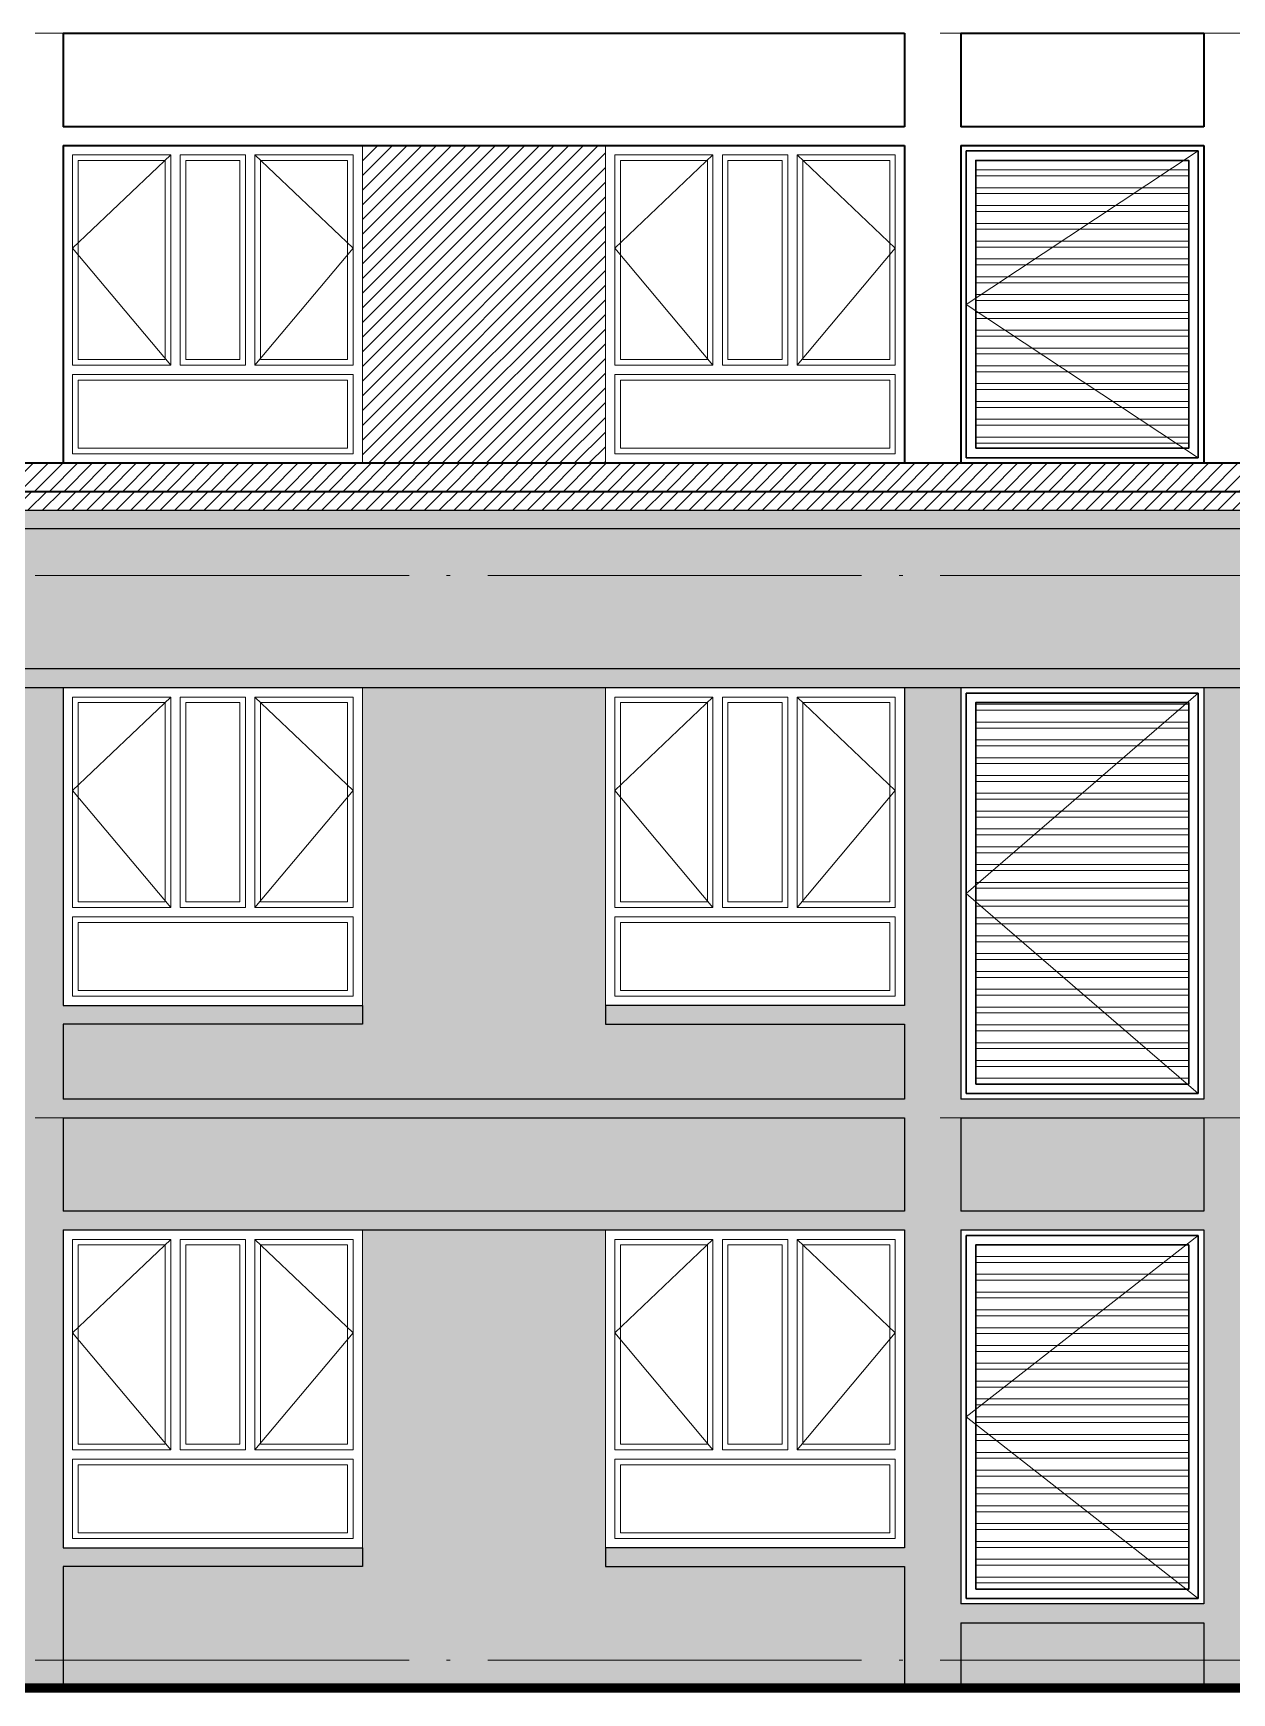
# Model space of a CAD drawing. Extents: x -518115 to 389031, y -231062 to 1628073.
# Drawn here: x 48406 to 54817, y 123274 to 132149 of the extents above; entities that cross this region are included whole.
import ezdxf

# ---------------------------------------------------------------- set-up
doc = ezdxf.new("R2010")
doc.units = 0
doc.header["$LTSCALE"] = 1000
doc.header["$MEASUREMENT"] = 0
doc.linetypes.add('DOTE', pattern=[2.4200000000000004, 2, -0.2, 0.02, -0.2])
for name, color, linetype in [('3-剖面填充（细）', 250, 'Continuous'), ('5-平立面看线1', 45, 'Continuous'), ('看线', 251, 'Continuous')]:
    doc.layers.add(name, color=color, linetype=linetype)
for name, color, linetype, lineweight in [('DOTE', 19, 'DOTE', 9), ('WINDOW', 144, 'Continuous', 15), ('立面-中轮廓线', 213, 'Continuous', 35), ('立面-普通轮廓', 7, 'Continuous', 18), ('立面-窗', 129, 'Continuous', 30), ('立面-窗开启线', 250, 'Continuous', 13)]:
    doc.layers.add(name, color=color, linetype=linetype, lineweight=lineweight)
pattern_1 = [(180, (-1300.000000000698, -2250.037416705163), (-7.105427357601002e-15, -95.25), []), (180, (-1331.750013714773, -2218.287402991074), (-7.105427357601002e-15, -95.25), [])]

# ---------------------------------------------------------------- blocks, each defined once
blk = doc.blocks.new('A$C2EEC76F5')
at = {"layer": '立面-窗开启线', "ltscale": 0.5, "true_color": 0x88471b}
h = blk.add_hatch(dxfattribs=at)
h.set_pattern_fill('ANSI32', color=36, scale=20, angle=135)
h.set_pattern_definition(pattern_1)
edge = h.paths.add_edge_path()
edge.add_line((-80, -41.00314468541183), (-80.00000000069849, -1920.037416705163))
edge.add_line((-80.00000000069849, -1920.037416705163), (-1213.078702175291, -1920.037416705163))
edge.add_line((-1220.000000000698, -1920.037416705163), (-1220, -80))
edge.add_line((-1220, -80), (-80, -80))
at = {"layer": '立面-普通轮廓'}
blk.add_lwpolyline([(-1300.000000000698, -2000.037416705163), (-6.984919309616089e-10, -2000.037416705163), (0, 0), (-1300, 0)], close=True, dxfattribs=at)
at = {"layer": '立面-窗'}
for points in [[(-1270.000000000698, -1970.037416705163), (-30.00000000069849, -1970.037416705163), (-30, -30), (-1270, -30)], [(-1220.000000000698, -1920.037416705163), (-80.00000000069849, -1920.037416705163), (-80, -80), (-1220, -80)]]:
    blk.add_lwpolyline(points, close=True, dxfattribs=at)
at = {"layer": '立面-窗开启线', "ltscale": 0.5}
blk.add_lwpolyline([(-30, -30), (-1270.000000000349, -1000.018708352582), (-30.00000000034925, -1970.037416705512)], dxfattribs=at)
blk = doc.blocks.new('GDGTFHFHFGHB')
at = {"layer": '立面-中轮廓线'}
for points in [[(455866.5855058802, 35275.99999999996), (460366.585521632, 35275.99999999975)], [(460666.5855213274, 35275.99999999832), (461966.5855212085, 35275.9999999982)]]:
    blk.add_lwpolyline(points, dxfattribs=at)
blk = doc.blocks.new('A$C612F19F3')
at = {"layer": 'WINDOW'}
for points in [[(50, -50), (575, -50), (575, -1175), (50, -1175)], [(975.0002853819169, -50), (625, -50), (625, -1175), (975.0002853819169, -1175)], [(1550.000285381917, -50), (1025.000285381917, -50), (1025.000285381917, -1175), (1550.000285381917, -1175)], [(50, -1225), (1550.000285381917, -1225), (1550.000285381917, -1650), (50, -1650)]]:
    blk.add_lwpolyline(points, close=True, dxfattribs=at)
at = {"layer": 'WINDOW', "color": 250}
for points in [[(80, -80), (545, -80), (545, -1145), (80, -1145)], [(945.0002853819169, -80), (655, -80), (655, -1145), (945.0002853819169, -1145)], [(1520.000285381917, -80), (1055.000285381917, -80), (1055.000285381917, -1145), (1520.000285381917, -1145)], [(80, -1255), (1520.000285381917, -1255), (1520.000285381917, -1620), (80, -1620)]]:
    blk.add_lwpolyline(points, close=True, dxfattribs=at)
at = {"layer": '立面-普通轮廓'}
blk.add_lwpolyline([(0, 0), (1600.000285381684, 0), (1600.000285381684, -1700), (0, -1700)], close=True, dxfattribs=at)
at = {"layer": '立面-窗开启线', "color": 251, "ltscale": 0.5, "true_color": 0x636466}
for points in [[(575, -50), (50, -550), (575, -1175)], [(1025.000285381917, -50), (1550.000285381917, -550), (1025.000285381917, -1175)]]:
    blk.add_lwpolyline(points, dxfattribs=at)
blk = doc.blocks.new('A$C190D6931')
blk.add_blockref('A$C612F19F3', (-1600.000285381684, 1700))
blk = doc.blocks.new('A$C2FD21DA3')
at = {"layer": '立面-窗开启线', "ltscale": 0.5, "true_color": 0x88471b}
h = blk.add_hatch(dxfattribs=at)
h.set_pattern_fill('ANSI32', color=36, scale=20, angle=135)
h.set_pattern_definition([(180, (-6.984919309616089e-10, -2250.037416705163), (-7.105427357601002e-15, -95.25), []), (180, (-31.75001371477265, -2218.287402991074), (-7.105427357601002e-15, -95.25), [])])
edge = h.paths.add_edge_path()
edge.add_line((1220, -41.00314468541183), (1219.999999999302, -1620.037416705163))
edge.add_line((1219.999999999302, -1620.037416705163), (79.99999999930151, -1620.037416705163))
edge.add_line((79.99999999930151, -1614.431850321605), (80, -80))
edge.add_line((80, -80), (1220, -80))
at = {"layer": '立面-普通轮廓'}
blk.add_lwpolyline([(-6.984919309616089e-10, -1700.037416705163), (1299.999999999302, -1700.037416705163), (1300, 0), (0, 0)], close=True, dxfattribs=at)
at = {"layer": '立面-窗'}
for points in [[(29.99999999930151, -1670.037416705163), (1269.999999999302, -1670.037416705163), (1270, -30), (30, -30)], [(79.99999999930151, -1620.037416705163), (1219.999999999302, -1620.037416705163), (1220, -80), (80, -80)]]:
    blk.add_lwpolyline(points, close=True, dxfattribs=at)
at = {"layer": '立面-窗开启线', "ltscale": 0.5}
blk.add_lwpolyline([(1270, -30), (29.99999999965075, -850.0187083525816), (1269.999999999651, -1670.037416705512)], dxfattribs=at)
blk = doc.blocks.new('A$C04AD5CC0')
at = {"layer": '立面-窗开启线', "ltscale": 0.5, "true_color": 0x88471b}
h = blk.add_hatch(dxfattribs=at)
h.set_pattern_fill('ANSI32', color=36, scale=20, angle=135)
h.set_pattern_definition(pattern_1)
edge = h.paths.add_edge_path()
edge.add_line((-80, -41.00314468541183), (-80.00000000069849, -2120.037416705163))
edge.add_line((-80.00000000069849, -2120.037416705163), (-1220.000000000698, -2120.037416705163))
edge.add_line((-1220.000000000698, -2114.000000000553), (-1220, -80))
edge.add_line((-1220, -80), (-80, -80))
at = {"layer": '立面-普通轮廓'}
blk.add_lwpolyline([(-1300.000000000698, -2200.037416705163), (-6.984919309616089e-10, -2200.037416705163), (0, 0), (-1300, 0)], close=True, dxfattribs=at)
at = {"layer": '立面-窗'}
for points in [[(-1270.000000000698, -2170.037416705163), (-30.00000000069849, -2170.037416705163), (-30, -30), (-1270, -30)], [(-1220.000000000698, -2120.037416705163), (-80.00000000069849, -2120.037416705163), (-80, -80), (-1220, -80)]]:
    blk.add_lwpolyline(points, close=True, dxfattribs=at)
at = {"layer": '立面-窗开启线', "ltscale": 0.5}
blk.add_lwpolyline([(-30, -30), (-1270.000000000349, -1100.018708352582), (-30.00000000034925, -2170.037416705512)], dxfattribs=at)

msp = doc.modelspace()

# ---------------------------------------------------------------- hatches: boundary and pattern name
at = {"layer": '3-剖面填充（细）'}
h = msp.add_hatch(dxfattribs=at)
h.set_pattern_fill('ANSI31', color=256, scale=35)
h.set_pattern_definition([(45, (-407299.9999999654, 85272.63961436594), (-39.28862052967754, 39.28862052967754), [])])
h.paths.add_polyline_path([(51466.57870324561, 129848.6396143664), (50166.57868745958, 129848.6396143684), (50166.57868745917, 131548.6396143641), (51466.57870324521, 131548.639614362)])
h = msp.add_hatch(dxfattribs=at)
h.set_pattern_fill('ANSI31', color=256, scale=35)
h.set_pattern_definition([(45, (-405399.9999656666, 85272.63961436524), (-39.28862052967754, 39.28862052967754), [])])
h.paths.add_polyline_path([(15716.57873716863, 129698.6396143651), (60916.58548628382, 129698.6396143522), (60916.58548628376, 129848.6396143593), (15716.57873716857, 129848.6396143655)])
h = msp.add_hatch(dxfattribs=at)
h.set_pattern_fill('ANSI31', color=256, scale=35)
h.set_pattern_definition([(45, (-405249.9999656666, 85122.63961436524), (-39.28862052967754, 39.28862052967754), [])])
h.paths.add_polyline_path([(15866.57873716863, 129598.6396143651), (60766.58548628382, 129598.6396143522), (60766.58548628376, 129698.6396143593), (15866.57873716857, 129698.6396143655)])
h = msp.add_hatch(dxfattribs=at)
h.set_pattern_fill('混凝土', color=251, scale=40)
h.set_pattern_definition([(49.99999999999999, (-395385.9999999654, 99772.63961436594), (286.9040730403014, -25.10085399303804), [30, -330]), (355, (-395385.9999999654, 99772.63961436594), (-55.50053344520001, 300.8768534800047), [24, -264]), (100.4514, (-395362.0913279654, 99770.5478783659), (231.4037526856086, 275.7758168243814), [25.496076, -280.4568448]), (46.18420000000001, (-395385.9999999654, 99852.63961436594), (426.8964194502578, -66.20760573160723), [45, -495]), (96.6356, (-395350.4253019654, 99847.12229156593), (373.8650822194813, 389.6471483601767), [38.2441152, -420.6852]), (351.1842, (-395385.9999999654, 99852.63961436594), (373.8647780534509, 389.6474403701299), [36, -396]), (21, (-395345.9999999654, 99832.63961436594), (238.7628208473847, -161.0475562661355), [30, -330]), (326.0000000000001, (-395345.9999999654, 99832.63961436594), (97.32613276863269, 290.0600180187412), [24, -264]), (71.4514, (-395326.1031067654, 99819.21897196595), (336.089051432596, 129.012198683981), [25.496076, -280.4568448]), (37.50000000000001, (-395385.9999999654, 99772.63961436594), (4.863942126916267, 133.1575415325246), [0, -260.8, 0, -268, 0, -265]), (7.499999999999999, (-395385.9999999654, 99772.63961436594), (105.2278149768594, 157.7646847529441), [0, -152.8, 0, -254.8, 0, -101]), (327.5, (-395475.1999999654, 99772.63961436594), (213.5289744689636, -9.021948693751902), [0, -100, 0, -312, 0, -414]), (317.5, (-395515.1999999654, 99772.63961436594), (233.2744677369545, 40.04199293292709), [0, -130, 0, -207.2, 0, -294])])
h.paths.add_polyline_path([(40616.57868825464, 128648.6396143747), (38816.57188375125, 128648.6396143747), (38816.57188375125, 126448.6396124545), (40616.57868825464, 126448.6396124545)], flags=16)
h.paths.add_polyline_path([(48566.57840177155, 125748.6396143737), (50166.57868717407, 125748.6396143737), (50166.57868717407, 124048.6396143737), (48566.57840177155, 124048.6396143737)], flags=16)
h.paths.add_polyline_path([(48566.5786871704, 128648.6396143737), (50166.57868717407, 128648.6396143737), (50166.57868717407, 126948.6396143737), (48566.5786871704, 126948.6396143737)], flags=16)
h.paths.add_polyline_path([(46966.57868747512, 125748.6396143721), (48266.57868747442, 125748.6396143721), (48266.57868747442, 123748.6021976669), (46966.57868747512, 123748.6021976669)], flags=16)
h.paths.add_polyline_path([(46966.57868759474, 128648.639614374), (48266.57868759404, 128648.639614374), (48266.57868759404, 126448.6396143716), (46966.57868759474, 126448.6396143716)], flags=16)
h.paths.add_polyline_path([(42266.57840262359, 125748.6396143661), (42266.57840262359, 124648.6395327097), (42016.5786852357, 124648.6395327097), (42016.5786852357, 124048.6396143737), (42066.57868521486, 124048.6396143946), (42066.57868521486, 123948.639614374), (42016.5786852357, 123948.639614374), (42016.57868511067, 124048.6396133967), (46666.57870140334, 124048.6396133967), (46666.57870152837, 125748.6396143739), (45166.48498517461, 125748.6396143661), (45166.48498517461, 124648.6395327097), (44366.57868800528, 124648.6395327097), (44366.57868800522, 125748.6396143737)], flags=16)
h.paths.add_polyline_path([(42266.57840262359, 128648.6396143661), (42266.57840262353, 127548.6395327171), (42016.5786852357, 127548.6395327163), (42016.5786852357, 126448.6396143732), (46666.57870152837, 126448.6396143732), (46666.57870152837, 128648.639614374), (45166.48498517461, 128648.639614374), (45166.48498517461, 127548.6395327171), (44366.57868800528, 127548.6395327171), (44366.57868800528, 128648.6396143735)], flags=16)
h.paths.add_polyline_path([(38816.57840287272, 125748.6396143737), (40616.57868825441, 125748.6396143737), (40616.57868825441, 124048.6396143737), (38816.57840287272, 124048.6396143737)], flags=16)
h.paths.add_polyline_path([(53066.57898832118, 125748.6396143737), (51466.57870291866, 125748.6396143737), (51466.57870291866, 124048.6396143737), (53066.57898832118, 124048.6396143737)], flags=16)
h.paths.add_polyline_path([(53066.57870292233, 128648.6396143737), (51466.57870291866, 128648.6396143737), (51466.57870291866, 126948.6396143737), (53066.57870292233, 126948.6396143737)], flags=16)
h.paths.add_polyline_path([(54666.57870261761, 125748.6396143721), (53366.57870261831, 125748.6396143721), (53366.57870261831, 123748.6021976669), (54666.57870261761, 123748.6021976669)], flags=16)
h.paths.add_polyline_path([(54666.57870249799, 128648.639614374), (53366.57870249869, 128648.639614374), (53366.57870249869, 126448.6396143716), (54666.57870249799, 126448.6396143716)], flags=16)
h.paths.add_polyline_path([(59366.57898746914, 125748.6396143661), (59366.57898746914, 124648.6395327097), (59616.57870485703, 124648.6395327097), (59616.57870485703, 124048.6396143737), (59566.57870487787, 124048.6396143946), (59566.57870487787, 123948.639614374), (59616.57870485703, 123948.639614374), (59616.57870485703, 124048.6396143657), (54966.57868856436, 124048.6396143657), (54966.57868856436, 125748.6396143739), (56466.67240491812, 125748.6396143661), (56466.67240491812, 124648.6395327097), (57266.57870208746, 124648.6395327097), (57266.57870208751, 125748.6396143737)], flags=16)
h.paths.add_polyline_path([(59366.57898746914, 128648.6396143661), (59366.5789874692, 127548.6395327171), (59616.57870485703, 127548.6395327163), (59616.57870485703, 126448.6396143732), (54966.57868856436, 126448.6396143732), (54966.57868856436, 128648.639614374), (56466.67240491812, 128648.639614374), (56466.67240491812, 127548.6395327171), (57266.57870208746, 127548.6395327171), (57266.57870208746, 128648.6396143735)], flags=16)
h.paths.add_polyline_path([(62816.57898722001, 125748.6396143737), (61016.57870183833, 125748.6396143737), (61016.57870183833, 124048.6396143737), (62816.57898722001, 124048.6396143737)], flags=16)
h.paths.add_polyline_path([(36016.57871645322, 128648.6396143747), (37816.58552095661, 128648.6396143747), (37816.58552095661, 126448.6396124545), (36016.57871645322, 126448.6396124545)], flags=16)
h.paths.add_polyline_path([(28066.57900293631, 125748.6396143737), (26466.57871753379, 125748.6396143737), (26466.57871753379, 124048.6396143737), (28066.57900293631, 124048.6396143737)], flags=16)
h.paths.add_polyline_path([(28066.57871753746, 128648.6396143737), (26466.57871753379, 128648.6396143737), (26466.57871753379, 126948.6396143737), (28066.57871753746, 126948.6396143737)], flags=16)
h.paths.add_polyline_path([(29666.57871723274, 125748.6396143721), (28366.57871723344, 125748.6396143721), (28366.57871723344, 123748.6021976669), (29666.57871723274, 123748.6021976669)], flags=16)
h.paths.add_polyline_path([(29666.57871711312, 128648.639614374), (28366.57871711382, 128648.639614374), (28366.57871711382, 126448.6396143716), (29666.57871711312, 126448.6396143716)], flags=16)
h.paths.add_polyline_path([(34366.57900208427, 125748.6396143661), (34366.57900208427, 124648.6395327097), (34616.57871947216, 124648.6395327097), (34616.57871947216, 124048.6396143737), (34566.578719493, 124048.6396143946), (34566.578719493, 123948.639614374), (34616.57871947216, 123948.639614374), (34616.57871947211, 124048.639614366), (29966.57870317943, 124048.639614366), (29966.57870317949, 125748.6396143739), (31466.67241953325, 125748.6396143661), (31466.67241953325, 124648.6395327097), (32266.57871670258, 124648.6395327097), (32266.57871670264, 125748.6396143737)], flags=16)
h.paths.add_polyline_path([(34366.57900208427, 128648.6396143661), (34366.57900208433, 127548.6395327171), (34616.57871947216, 127548.6395327163), (34616.57871947216, 126448.6396143732), (29966.57870317949, 126448.6396143732), (29966.57870317949, 128648.639614374), (31466.67241953325, 128648.639614374), (31466.67241953325, 127548.6395327171), (32266.57871670258, 127548.6395327171), (32266.57871670258, 128648.6396143735)], flags=16)
h.paths.add_polyline_path([(37816.57900183514, 125748.6396143737), (36016.57871645346, 125748.6396143737), (36016.57871645346, 124048.6396143737), (37816.57900183514, 124048.6396143737)], flags=16)
h.paths.add_polyline_path([(23566.57841638668, 125748.6396143737), (25166.5787017892, 125748.6396143737), (25166.5787017892, 124048.6396143737), (23566.57841638668, 124048.6396143737)], flags=16)
h.paths.add_polyline_path([(23566.57870178553, 128648.6396143737), (25166.5787017892, 128648.6396143737), (25166.5787017892, 126948.6396143737), (23566.57870178553, 126948.6396143737)], flags=16)
h.paths.add_polyline_path([(21966.57870209025, 125748.6396143721), (23266.57870208955, 125748.6396143721), (23266.57870208955, 123748.6021976669), (21966.57870209025, 123748.6021976669)], flags=16)
h.paths.add_polyline_path([(21966.57870220987, 128648.639614374), (23266.57870220917, 128648.639614374), (23266.57870220917, 126448.6396143716), (21966.57870220987, 126448.6396143716)], flags=16)
h.paths.add_polyline_path([(17266.57841723872, 125748.6396143661), (17266.57841723872, 124648.6395327097), (17016.57869985083, 124648.6395327097), (17016.57869985083, 124048.6396143737), (17066.57869982999, 124048.6396143946), (17066.57869982999, 123948.639614374), (17016.57869985083, 123948.639614374), (17016.5786997258, 124048.6396133967), (21666.57871601847, 124048.6396133967), (21666.5787161435, 125748.6396143739), (20166.48499978974, 125748.6396143661), (20166.48499978974, 124648.6395327097), (19366.57870262041, 124648.6395327097), (19366.57870262035, 125748.6396143737)], flags=16)
h.paths.add_polyline_path([(17266.57841723872, 128648.6396143661), (17266.57841723866, 127548.6395327171), (17016.57869985083, 127548.6395327163), (17016.57869985083, 126448.6396143732), (21666.5787161435, 126448.6396143732), (21666.5787161435, 128648.639614374), (20166.48499978974, 128648.639614374), (20166.48499978974, 127548.6395327171), (19366.57870262041, 127548.6395327171), (19366.57870262041, 128648.6396143735)], flags=16)
h.paths.add_polyline_path([(13816.57841748785, 125748.6396143737), (15616.57870286953, 125748.6396143737), (15616.57870286953, 124048.6396143737), (13816.57841748785, 124048.6396143737)], flags=16)
h.paths.add_polyline_path([(13216.57856014982, 126398.6396143734), (13216.57856014976, 125848.6396143737), (13066.57884553139, 125848.6396143737), (13066.57884553139, 125748.6396143737), (13216.57884553133, 125748.6396143737), (13216.57884553133, 124048.6396143737), (13066.5787028406, 124048.6396143737), (13066.5787028406, 123948.6396143737), (13216.5787406973, 123948.6396056376), (13216.5787028406, 123298.6396143734), (63416.57870217226, 123298.6396143734), (63416.57870217238, 123948.6396143737), (63566.58552061161, 123948.6396143737), (63566.58552061161, 124048.6396143737), (63416.57870217226, 124048.6396143737), (63416.58552061161, 125748.6396143737), (63566.58537792083, 125748.6396143737), (63566.58537792083, 125848.6396143737), (63416.58552061161, 125848.6396143737), (63416.57884455804, 126398.6396143734), (60766.5786675394, 126398.6396143734), (60766.5786675394, 129598.6396143729), (15866.57873716846, 129598.6396143729), (15866.57873716846, 126398.6396143734)])

# ---------------------------------------------------------------- linework, layer by layer
msp.add_line((15866.57873716846, 129598.6396143655), (60766.58548628382, 129598.6396143655), dxfattribs=at)
at = {"layer": '3-剖面填充（细）', "color": 252, "true_color": 0x939598}
msp.add_lwpolyline([(59716.58552360139, 124048.6396143663), (59716.58552360139, 128748.6396143661), (41916.58550398005, 128748.6396143661), (41916.58550398005, 124048.6396143663)], dxfattribs=at)
at = {"layer": '5-平立面看线1', "color": 1, "ltscale": 0.8, "const_width": 50}
msp.add_lwpolyline([(64516.57870186737, 123298.6396143659), (12116.57870284049, 123298.6396143659)], dxfattribs=at)
at = {"layer": 'DOTE', "linetype": 'DOTE'}
for p, q in [((12116.57870284072, 132148.6396143659), (64516.57870186737, 132148.6396143661)), ((12116.57870284072, 129248.6396143659), (64516.57870186737, 129248.6396143661)), ((12116.57870284072, 126348.6396143659), (64516.57870186737, 126348.6396143661)), ((12116.57870284072, 123448.6396143659), (64516.57870186737, 123448.6396143661))]:
    msp.add_line(p, q, dxfattribs=at)
at = {"layer": '看线', "color": 30}
for p, q in [((48566.58550591476, 128648.6396143655), (48566.58550591476, 126948.6396143662)), ((53066.58552166668, 128648.6396143655), (53066.58552166668, 126948.6396143662)), ((53366.58552136197, 128648.6396143646), (53366.58552136197, 126448.6396143641)), ((54666.58552124235, 128648.6396143645), (54666.58552124235, 126448.6396143641)), ((48566.58550591476, 126848.6396143662), (48566.58550591476, 126448.6396143655)), ((53066.58552166668, 126848.6396143662), (53066.58552166668, 126448.6396143655)), ((48566.58550591476, 126348.6396143659), (48566.58550591476, 125848.6396143661)), ((53066.58552166668, 126348.6396143659), (53066.58552166668, 125848.6396143661)), ((53366.58552136197, 126348.6396143659), (53366.58552136197, 125848.6396143645)), ((54666.58552124235, 126348.6396143659), (54666.58552124235, 125848.6396143645)), ((48566.58550591476, 125748.6396143655), (48566.58550591476, 124048.6396143662)), ((53066.58552166668, 125748.6396143655), (53066.58552166668, 124048.6396143662)), ((53366.58552136197, 125748.6396143646), (53366.58552136197, 123748.6396143641)), ((54666.58552124235, 125748.6396143645), (54666.58552124235, 123748.6396143641)), ((48566.58550591476, 123948.6396143662), (48566.58550591476, 123298.6396143659)), ((53066.58552166668, 123948.6396143662), (53066.58552166668, 123298.6396143659)), ((53366.58552136197, 123648.6396143642), (53366.58552136197, 123298.6396143641)), ((54666.58552124305, 123648.6396143636), (54666.58552124305, 123298.6396143634))]:
    msp.add_line(p, q, dxfattribs=at)
for points in [[(60666.58548628376, 124048.6396143663), (60666.58548628376, 129498.6396143655), (40966.58554129768, 129498.6396143655), (40966.58554129768, 124048.6396143663)], [(59616.58552360139, 124048.6396143663), (59616.58552360139, 128648.6396143661), (42016.58550398005, 128648.6396143661), (42016.58550398005, 124048.6396143663)], [(48566.58550591476, 126948.6396143662), (50166.58550591843, 126948.6396143662), (50166.5855059601, 126848.6396143665), (48566.58550591476, 126848.6396143662)], [(53066.58552166668, 126948.6396143662), (51466.58552166302, 126948.6396143662), (51466.58552162134, 126848.6396143665), (53066.58552166668, 126848.6396143662)], [(53066.58552166662, 126448.6396143657), (48566.58550591476, 126448.6396143655)], [(54666.58552124305, 126448.6396143641), (53366.58552136197, 126448.6396143641)], [(48566.58550591476, 126348.6396143659), (53066.58552166662, 126348.6396143657)], [(53366.58552136197, 126348.6396143642), (54666.58552124305, 126348.6396143641)], [(53066.58552166668, 125848.6396143661), (48566.58550591476, 125848.6396143661)], [(54666.58552124305, 125848.6396143645), (53366.58552136197, 125848.6396143645)], [(48566.58550591476, 125748.6396143655), (53066.58552166668, 125748.6396143661)], [(53366.58552136197, 125748.6396143646), (54666.58552124305, 125748.6396143645)], [(48566.58550591476, 124048.6396143662), (50166.58550591843, 124048.6396143662), (50166.5855059601, 123948.6396143665), (48566.58550591476, 123948.6396143662)], [(53066.58552166668, 124048.6396143662), (51466.58552166302, 124048.6396143662), (51466.58552162134, 123948.6396143665), (53066.58552166668, 123948.6396143662)], [(54666.58552124305, 123748.6396143641), (53366.58552136197, 123748.6396143641)], [(53366.58552136197, 123648.6396143642), (54666.58552124305, 123648.6396143641)]]:
    msp.add_lwpolyline(points, dxfattribs=at)
at = {"layer": '立面-中轮廓线'}
for p, q in [((48566.58550591476, 132148.6396143659), (48566.58550591476, 131648.6396143661)), ((53066.58552166668, 132148.6396143659), (53066.58552166668, 131648.6396143661)), ((53366.58552136197, 132148.6396143659), (53366.58552136197, 131648.6396143645)), ((54666.58552124235, 132148.6396143659), (54666.58552124235, 131648.6396143645)), ((48566.58550591476, 131548.6396143655), (48566.58550591476, 129848.6396143662)), ((53066.58552166668, 131548.6396143655), (53066.58552166668, 129848.6396143662)), ((53366.58552136197, 131548.6396143646), (53366.58552136197, 129848.6396143655)), ((54666.58552124235, 131548.6396143645), (54666.58552124235, 129848.6396143655))]:
    msp.add_line(p, q, dxfattribs=at)
at = {"layer": '立面-中轮廓线', "color": 2}
msp.add_line((40716.58554129768, 129698.6396143655), (60916.58548628376, 129698.6396143577), dxfattribs=at)
at = {"layer": '立面-中轮廓线'}
for points in [[(53066.58552166668, 131648.6396143661), (48566.58550591476, 131648.6396143661)], [(54666.58552124305, 131648.6396143645), (53366.58552136197, 131648.6396143645)], [(48566.58550591476, 131548.6396143655), (53066.58552166668, 131548.6396143661)], [(53366.58552136197, 131548.6396143646), (54666.58552124305, 131548.6396143645)]]:
    msp.add_lwpolyline(points, dxfattribs=at)
at = {"layer": '立面-中轮廓线', "color": 2}
msp.add_lwpolyline([(60766.58548628376, 129598.6396143655), (60766.58548628376, 129698.6396143655), (60916.58548628376, 129698.6396143655), (60916.58548628382, 129848.6396143655), (40716.58554129768, 129848.6396143655), (40716.58554129768, 129698.6396143655), (40866.58554129768, 129698.6396143655), (40866.58554129768, 129598.6396143655)], dxfattribs=at)

# ---------------------------------------------------------------- block references
for name, p in [('GDGTFHFHFGHB', (-407299.9999999654, 96872.63961436594)), ('A$C190D6931', (50166.58550589759, 129848.6396143662)), ('A$C190D6931', (53066.5858070653, 129848.6396143662)), ('A$C2FD21DA3', (53366.58552136266, 131548.6770310706)), ('A$C190D6931', (50166.58550589759, 126948.6396143662)), ('A$C190D6931', (53066.5858070653, 126948.6396143662)), ('A$C04AD5CC0', (54666.58552136197, 128648.6396143646)), ('A$C190D6931', (50166.58550589759, 124048.6396143662)), ('A$C190D6931', (53066.5858070653, 124048.6396143662)), ('A$C2EEC76F5', (54666.58552136231, 125748.6770310692))]:
    msp.add_blockref(name, p)

doc.saveas('drawing.dxf')
